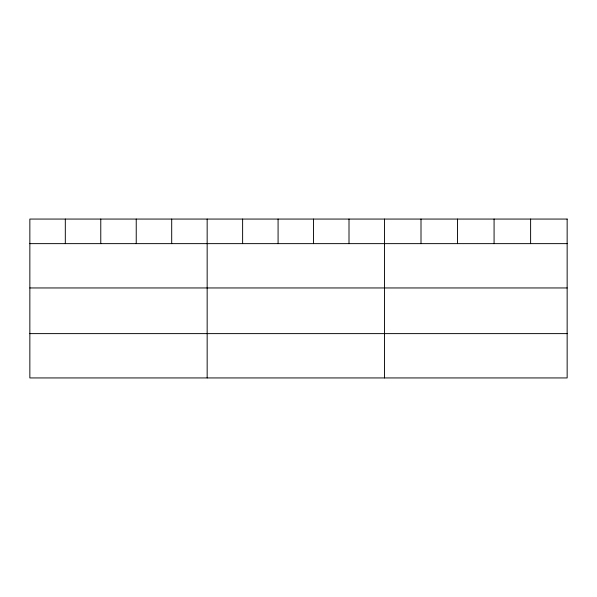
<?xml version="1.0" encoding="UTF-8"?>
<svg xmlns="http://www.w3.org/2000/svg" width="597" height="597" viewBox="0 0 597 597"><rect width="100%" height="100%" fill="white"/><g stroke="black" fill="none" stroke-linecap="round" stroke-linejoin="round"><path stroke-width="0.9" d="M29.85 243.636L567.15 243.636M29.85 287.955L567.15 287.955M29.85 333.619L567.15 333.619M530.614 219.062L530.614 243.636M494.077 219.062L494.077 243.636M457.541 219.062L457.541 243.636M421.004 219.062L421.004 243.636M384.468 219.062L384.468 377.938M349.006 219.062L349.006 243.636M313.544 219.062L313.544 243.636M278.083 219.062L278.083 243.636M242.621 219.062L242.621 243.636M207.159 219.062L207.159 377.938M171.697 219.062L171.697 243.636M136.235 219.062L136.235 243.636M100.774 219.062L100.774 243.636M65.312 219.062L65.312 243.636M567.15 219.062L29.85 219.062L29.85 377.938L567.15 377.938L567.15 219.062"/></g></svg>
